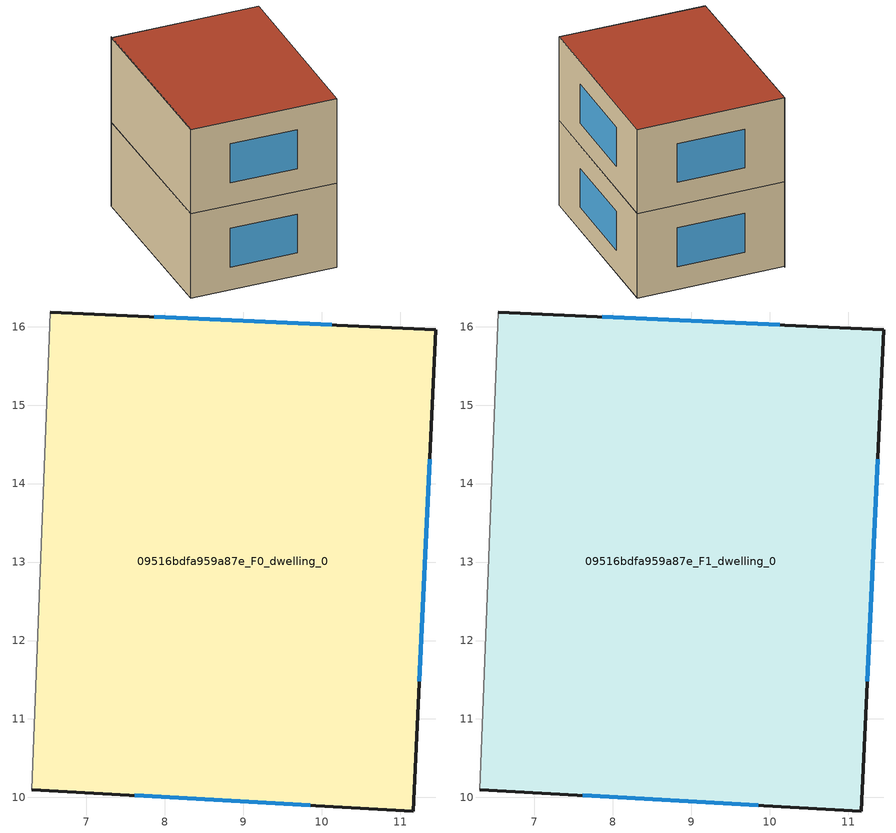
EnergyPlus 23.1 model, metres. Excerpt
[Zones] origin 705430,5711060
09516bdfa959a87e_F0_dwelling_0
 floor ground (EU_floor_Construction): 11.45,15.96 11.17,9.83 6.31,10.1 6.54,16.19 z0
 wall outside (EU_wall_Construction): 6.31,10.1 11.17,9.83 11.45,15.96 6.54,16.19 z0:3
 wall adiabatic (EU_wall_Construction): 6.54,16.19 6.31,10.1 z0:3
 window (EU_Window_Construction): 11.24,11.48 11.38,14.31 / 7.62,10.02 9.86,9.9 / 10.13,16.02 7.86,16.13 z0.81:2.19
09516bdfa959a87e_F1_dwelling_0
 floor to 09516bdfa959a87e_F0_dwelling_0 (EU_floor_Construction): 11.45,15.96 11.17,9.83 6.31,10.1 6.54,16.19 z3
 wall outside (EU_wall_Construction): 6.31,10.1 11.17,9.83 11.45,15.96 6.54,16.19 z3:6
 wall adiabatic (EU_wall_Construction): 6.54,16.19 6.31,10.1 z3:6
 window (EU_Window_Construction): 11.24,11.48 11.38,14.31 / 7.62,10.02 9.86,9.9 / 10.13,16.02 7.86,16.13 z3.81:5.19
 roof outside (EU_roof_Construction): 11.17,9.83 11.45,15.96 6.54,16.19 6.31,10.1 z6
shading: 6.56,16.25 6.31,10.1 z0:6
[Building]
EU S2 Campaign: North Axis=0; Terrain=City; Solar Distribution=FullExterior
[Site:Location]
London: Latitude=51.5; Longitude=-0.5; Time Zone=0; Elevation=25
[SizingPeriod:WeatherFileDays]
AnnualSizingPeriod: Begin Month=1; Begin Day of Month=1; End Month=12; End Day of Month=31; Day of Week for Start Day=Monday; Use Weather File Daylight Saving Period=No; Use Weather File Rain and Snow Indicators=No
[MATERIAL]
EU_InternalMass_Material: Roughness=MediumRough; Thickness=0.1; Conductivity=1; Density=1800; Specific Heat=900; Thermal Absorptance=0.9; Solar Absorptance=0.7; Visible Absorptance=0.7
[MATERIAL:NOMASS] Roughness=MediumRough; Thermal Absorptance=0.9; Solar Absorptance=0.7; Visible Absorptance=0.7
Name | Thermal Resistance
EU_wall_NoMass | 0.555556
EU_roof_NoMass | 0.510204
EU_floor_NoMass | 1.68919
[WINDOWMATERIAL:SIMPLEGLAZINGSYSTEM]
EU_Window_SimpleGlazing: UFactor=3.96; Solar Heat Gain Coefficient=0.85; Visible Transmittance=0.85
[CONSTRUCTION]
EU_wall_Construction: EU_wall_NoMass
EU_roof_Construction: EU_roof_NoMass
EU_floor_Construction: EU_floor_NoMass
EU_Window_Construction: EU_Window_SimpleGlazing
EU_InternalMass_Construction: EU_InternalMass_Material
[ZONE] Type=1; Multiplier=1; Ceiling Height=autocalculate; Floor Area=autocalculate; Part of Total Floor Area=Yes
Name | Volume
09516bdfa959a87e_F0_dwelling_0 | 89.8257
09516bdfa959a87e_F1_dwelling_0 | 89.8271
[INTERNALMASS] Construction=EU_InternalMass_Construction; Surface Area=29.9422
Name | Zone or ZoneList
09516bdfa959a87e_F0_dwelling_0_EU_InternalMass | 09516bdfa959a87e_F0_dwelling_0
09516bdfa959a87e_F1_dwelling_0_EU_InternalMass | 09516bdfa959a87e_F1_dwelling_0
[OTHEREQUIPMENT] Fuel Type=Electricity; Design Level Calculation Method=Watts/Area; Power per Zone Floor Area=1; Fraction Latent=0; Fraction Radiant=0; Fraction Lost=0; Carbon Dioxide Generation Rate=0; EndUse Subcategory=EU_Step8_InternalGains
Name | Zone or ZoneList or Space or SpaceList | Schedule
EU_Step8_InternalGain_09516bdfa959a87e_F0_dwelling_0_f000 | 09516bdfa959a87e_F0_dwelling_0 | EU_Step8_GainSchedule_09516bdfa959a87e_F0_dwelling_0_f000
EU_Step8_InternalGain_09516bdfa959a87e_F1_dwelling_0_f000 | 09516bdfa959a87e_F1_dwelling_0 | EU_Step8_GainSchedule_09516bdfa959a87e_F1_dwelling_0_f000
[ZONEVENTILATION:DESIGNFLOWRATE] Schedule=EU_AlwaysOn; Design Flow Rate Calculation Method=AirChanges/Hour; Air Changes per Hour=0.48; Ventilation Type=Natural; Fan Pressure Rise=0; Fan Total Efficiency=1; Constant Term Coefficient=1; Temperature Term Coefficient=0; Velocity Term Coefficient=0; Velocity Squared Term Coefficient=0; Minimum Indoor Temperature=-100; Maximum Indoor Temperature=100; Delta Temperature=-100; Minimum Outdoor Temperature=-100; Maximum Outdoor Temperature=100; Maximum Wind Speed=40
Name | Zone or ZoneList or Space or SpaceList
EU_ConstantAir_09516bdfa959a87e_F0_dwelling_0 | 09516bdfa959a87e_F0_dwelling_0
EU_ConstantAir_09516bdfa959a87e_F1_dwelling_0 | 09516bdfa959a87e_F1_dwelling_0
[HVACTEMPLATE:THERMOSTAT] Constant Heating Setpoint=20; Constant Cooling Setpoint=50
EU_HeatOnly_09516bdfa959a87e_F0_dwelling_0; EU_HeatOnly_09516bdfa959a87e_F1_dwelling_0
[HVACTEMPLATE:ZONE:IDEALLOADSAIRSYSTEM] System Availability Schedule=EU_AlwaysOn; Maximum Heating Supply Air Temperature=50; Minimum Cooling Supply Air Temperature=13; Maximum Heating Supply Air Humidity Ratio=0.0156; Minimum Cooling Supply Air Humidity Ratio=0.0077; Heating Limit=NoLimit; Cooling Limit=NoLimit; Heating Availability Schedule=EU_AlwaysOn; Cooling Availability Schedule=EU_CoolingOff; Dehumidification Control Type=ConstantSensibleHeatRatio; Cooling Sensible Heat Ratio=0.7; Dehumidification Setpoint=60; Humidification Control Type=None; Humidification Setpoint=30; Outdoor Air Method=None; Outdoor Air Flow Rate per Person=0.00944; Outdoor Air Flow Rate per Zone Floor Area=0; Outdoor Air Flow Rate per Zone=0; Demand Controlled Ventilation Type=None; Outdoor Air Economizer Type=NoEconomizer; Heat Recovery Type=None; Sensible Heat Recovery Effectiveness=0.7; Latent Heat Recovery Effectiveness=0.65
Name | Template Thermostat
09516bdfa959a87e_F0_dwelling_0 | EU_HeatOnly_09516bdfa959a87e_F0_dwelling_0
09516bdfa959a87e_F1_dwelling_0 | EU_HeatOnly_09516bdfa959a87e_F1_dwelling_0
[SIZING:ZONE] Zone Cooling Design Supply Air Temperature Input Method=SupplyAirTemperature; Zone Cooling Design Supply Air Temperature=13; Zone Heating Design Supply Air Temperature Input Method=SupplyAirTemperature; Zone Heating Design Supply Air Temperature=50; Zone Cooling Design Supply Air Humidity Ratio=0.008; Zone Heating Design Supply Air Humidity Ratio=0.008; Cooling Design Air Flow Method=DesignDay; Cooling Design Air Flow Rate=0; Cooling Minimum Air Flow per Zone Floor Area=0.000762; Cooling Minimum Air Flow=0; Cooling Minimum Air Flow Fraction=0.2; Heating Design Air Flow Method=DesignDay; Heating Design Air Flow Rate=0; Heating Maximum Air Flow per Zone Floor Area=0.002032; Heating Maximum Air Flow=0.141576; Heating Maximum Air Flow Fraction=0.3; Account for Dedicated Outdoor Air System=No; Dedicated Outdoor Air System Control Strategy=NeutralSupplyAir; Dedicated Outdoor Air Low Setpoint Temperature for Design=autosize; Dedicated Outdoor Air High Setpoint Temperature for Design=autosize; Zone Load Sizing Method=Sensible Load Only No Latent Load; Zone Latent Cooling Design Supply Air Humidity Ratio Input Method=HumidityRatioDifference; Zone Cooling Design Supply Air Humidity Ratio Difference=0.005; Zone Latent Heating Design Supply Air Humidity Ratio Input Method=HumidityRatioDifference; Zone Humidification Design Supply Air Humidity Ratio Difference=0.005
09516bdfa959a87e_F0_dwelling_0; 09516bdfa959a87e_F1_dwelling_0
[SCHEDULE:CONSTANT]
Name | Hourly Value
EU_AlwaysOn | 1
EU_CoolingOff | 0
[SCHEDULE:FILE] Column Number=1; Rows to Skip at Top=0; Number of Hours of Data=8760; Column Separator=Comma; Interpolate to Timestep=No; Minutes per Item=60; Adjust Schedule for Daylight Savings=Yes
Name | File
EU_Step8_GainSchedule_09516bdfa959a87e_F0_dwelling_0_f000 | ../../schedules/09516bdfa959a87e/09516bdfa959a87e_F0_dwelling_0_f000_gain.csv
EU_Step8_GainSchedule_09516bdfa959a87e_F1_dwelling_0_f000 | ../../schedules/09516bdfa959a87e/09516bdfa959a87e_F1_dwelling_0_f000_gain.csv
